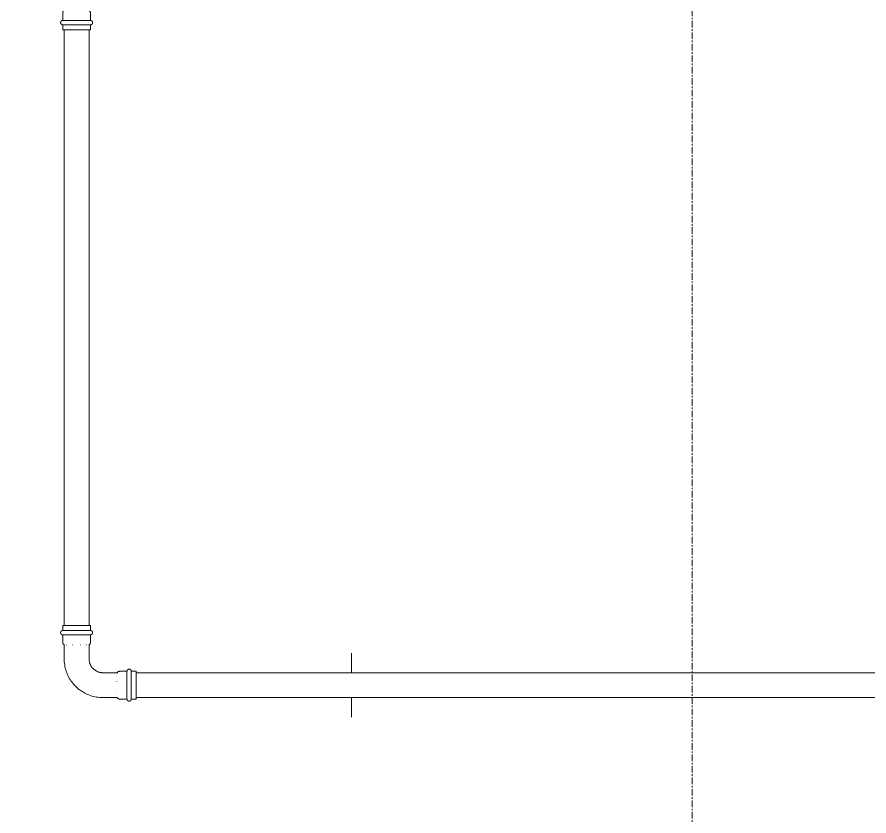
# Model space of a CAD drawing. Header units: inches. Extents: x -3679 to 241, y -496 to 1784.
# Drawn here: x -2925.6 to -2860.5, y 966.4 to 1027.4 of the extents above; entities that cross this region are included whole.
import ezdxf

# ---------------------------------------------------------------- set-up
doc = ezdxf.new("R2010")
doc.units = ezdxf.units.IN
doc.header["$MEASUREMENT"] = 0
doc.linetypes.add('Grid Line', pattern=[0.875, 0.5, -0.125, 0.125, -0.125])
doc.layers.add('A-DETL', color=250, linetype='Continuous', lineweight=5, plot=False)
doc.layers.add('P-PIPE', color=1, linetype='Continuous', lineweight=9)
doc.layers.add('S-GRID', color=8, linetype='Continuous', lineweight=9)

# ---------------------------------------------------------------- blocks, each defined once
blk = doc.blocks.new('Victaulic-VicPress316-Elbow 90-45deg Style P568_P571 - Standard-V3-SECOND LEVEL')
at = {"layer": 'P-PIPE'}
for p, q in [((-1.059, 4.55), (-1.059, 4.174)), ((1.059, 4.55), (-1.059, 4.55)), ((-1.059, 4.174), (1.059, 4.174)), ((1.059, 4.174), (1.059, 4.55)), ((-1.059, 3.845), (-1.059, 3.289)), ((-1.059, 3.845), (1.059, 3.845)), ((1.059, 3.289), (1.059, 3.845)), ((-0.95, 3.134), (-0.95, 2.015)), ((-0.769, 3.071), (-0.753, 3.071)), ((-0.312, 3.071), (-0.294, 3.071)), ((0.294, 3.071), (0.312, 3.071)), ((0.753, 3.071), (0.769, 3.071)), ((0.95, 2.015), (0.95, 3.119)), ((-4.174, 1.059), (-4.55, 1.059)), ((-4.55, 1.059), (-4.55, -1.059)), ((-4.174, -1.059), (-4.174, 1.059)), ((-3.289, 1.059), (-3.845, 1.059)), ((-3.845, -1.059), (-3.845, 1.059)), ((-2.015, 0.95), (-3.119, 0.95)), ((-3.071, 0.753), (-3.071, 0.769)), ((-3.071, 0.294), (-3.071, 0.312)), ((-3.071, -0.312), (-3.071, -0.294)), ((-4.55, -1.059), (-4.174, -1.059)), ((-3.845, -1.059), (-3.289, -1.059)), ((-3.136, -0.95), (-2.015, -0.95)), ((-3.071, -0.769), (-3.071, -0.753))]:
    blk.add_line(p, q, dxfattribs=at)
at = {"layer": 'P-PIPE', "flags": 128}
for points in [[(-1.059, 3.845), (-1.066, 3.846), (-1.072, 3.846), (-1.079, 3.847), (-1.085, 3.848), (-1.092, 3.849), (-1.098, 3.85), (-1.104, 3.852), (-1.111, 3.854), (-1.117, 3.856), (-1.123, 3.858), (-1.129, 3.861), (-1.135, 3.864), (-1.141, 3.867), (-1.146, 3.871), (-1.152, 3.874), (-1.157, 3.878), (-1.162, 3.882), (-1.167, 3.886), (-1.172, 3.891), (-1.177, 3.895), (-1.181, 3.9), (-1.186, 3.905), (-1.19, 3.91), (-1.194, 3.916), (-1.197, 3.921), (-1.201, 3.927), (-1.204, 3.932), (-1.207, 3.938), (-1.21, 3.944), (-1.212, 3.95), (-1.215, 3.957), (-1.217, 3.963), (-1.218, 3.969), (-1.22, 3.976), (-1.221, 3.982), (-1.222, 3.989), (-1.223, 3.995), (-1.223, 4.002), (-1.223, 4.008), (-1.223, 4.015), (-1.223, 4.021), (-1.223, 4.028), (-1.222, 4.034), (-1.221, 4.041), (-1.219, 4.047), (-1.218, 4.054), (-1.216, 4.06), (-1.214, 4.066), (-1.211, 4.072), (-1.209, 4.078), (-1.206, 4.084), (-1.203, 4.09), (-1.199, 4.096), (-1.196, 4.101), (-1.192, 4.107), (-1.188, 4.112), (-1.184, 4.117), (-1.179, 4.122), (-1.175, 4.127), (-1.17, 4.131), (-1.165, 4.136), (-1.16, 4.14), (-1.155, 4.144), (-1.149, 4.147), (-1.144, 4.151), (-1.138, 4.154), (-1.132, 4.157), (-1.126, 4.16), (-1.12, 4.163), (-1.114, 4.165), (-1.108, 4.167), (-1.102, 4.169), (-1.095, 4.17), (-1.089, 4.172), (-1.082, 4.173), (-1.076, 4.174), (-1.069, 4.174), (-1.063, 4.174), (-1.059, 4.174)], [(1.059, 4.174), (1.058, 4.174), (1.056, 4.174), (1.051, 4.174), (1.045, 4.174), (1.038, 4.174), (1.029, 4.174), (1.018, 4.174), (1.005, 4.174), (0.991, 4.174), (0.975, 4.174), (0.958, 4.174), (0.939, 4.174), (0.919, 4.174), (0.897, 4.174), (0.874, 4.174), (0.849, 4.174), (0.823, 4.174), (0.796, 4.174), (0.768, 4.174), (0.738, 4.174), (0.707, 4.174), (0.675, 4.174), (0.642, 4.174), (0.607, 4.174), (0.572, 4.174), (0.536, 4.174), (0.499, 4.174), (0.461, 4.174), (0.423, 4.174), (0.384, 4.174), (0.344, 4.174), (0.304, 4.174), (0.263, 4.174), (0.222, 4.174), (0.18, 4.174), (0.138, 4.174), (0.096, 4.174), (0.054, 4.174), (0.011, 4.174), (-0.031, 4.174), (-0.073, 4.174), (-0.115, 4.174), (-0.157, 4.174), (-0.199, 4.174), (-0.241, 4.174), (-0.282, 4.174), (-0.322, 4.174), (-0.362, 4.174), (-0.402, 4.174), (-0.441, 4.174), (-0.479, 4.174), (-0.516, 4.174), (-0.553, 4.174), (-0.588, 4.174), (-0.623, 4.174), (-0.657, 4.174), (-0.69, 4.174), (-0.721, 4.174), (-0.752, 4.174), (-0.781, 4.174), (-0.809, 4.174), (-0.836, 4.174), (-0.861, 4.174), (-0.885, 4.174), (-0.907, 4.174), (-0.929, 4.174), (-0.948, 4.174), (-0.966, 4.174), (-0.983, 4.174), (-0.998, 4.174), (-1.011, 4.174), (-1.023, 4.174), (-1.033, 4.174), (-1.042, 4.174), (-1.048, 4.174), (-1.054, 4.174), (-1.057, 4.174), (-1.059, 4.174), (-1.059, 4.174)], [(-1.059, 4.174), (-1.058, 4.174), (-1.056, 4.174), (-1.051, 4.174), (-1.045, 4.174), (-1.038, 4.174), (-1.029, 4.174), (-1.018, 4.174)], [(1.023, 4.174), (1.033, 4.174), (1.042, 4.174), (1.048, 4.174), (1.054, 4.174), (1.057, 4.174), (1.059, 4.174), (1.059, 4.174)], [(1.059, 4.174), (1.066, 4.174), (1.072, 4.174), (1.079, 4.173), (1.085, 4.172), (1.092, 4.171), (1.098, 4.17), (1.104, 4.168), (1.111, 4.166), (1.117, 4.164), (1.123, 4.162), (1.129, 4.159), (1.135, 4.156), (1.141, 4.153), (1.146, 4.149), (1.152, 4.146), (1.157, 4.142), (1.162, 4.138), (1.167, 4.134), (1.172, 4.129), (1.177, 4.125), (1.181, 4.12), (1.186, 4.115), (1.19, 4.11), (1.194, 4.104), (1.197, 4.099), (1.201, 4.093), (1.204, 4.088), (1.207, 4.082), (1.21, 4.076), (1.212, 4.07), (1.215, 4.063), (1.217, 4.057), (1.218, 4.051), (1.22, 4.044), (1.221, 4.038), (1.222, 4.031), (1.223, 4.025), (1.223, 4.018), (1.223, 4.012), (1.223, 4.005), (1.223, 3.999), (1.223, 3.992), (1.222, 3.986), (1.221, 3.979), (1.219, 3.973), (1.218, 3.966), (1.216, 3.96), (1.214, 3.954), (1.211, 3.948), (1.209, 3.942), (1.206, 3.936), (1.203, 3.93), (1.199, 3.924), (1.196, 3.919), (1.192, 3.913), (1.188, 3.908), (1.184, 3.903), (1.179, 3.898), (1.175, 3.893), (1.17, 3.889), (1.165, 3.884), (1.16, 3.88), (1.155, 3.876), (1.149, 3.873), (1.144, 3.869), (1.138, 3.866), (1.132, 3.863), (1.126, 3.86), (1.12, 3.857), (1.114, 3.855), (1.108, 3.853), (1.102, 3.851), (1.095, 3.85), (1.089, 3.848), (1.082, 3.847), (1.076, 3.846), (1.069, 3.846), (1.063, 3.846), (1.059, 3.845)], [(-1.059, 3.845), (-1.058, 3.845), (-1.056, 3.845), (-1.051, 3.845), (-1.045, 3.845), (-1.038, 3.845), (-1.029, 3.845), (-1.018, 3.845), (-1.005, 3.845), (-0.991, 3.845), (-0.975, 3.845), (-0.958, 3.845), (-0.939, 3.845), (-0.919, 3.845), (-0.897, 3.845), (-0.874, 3.845), (-0.849, 3.845), (-0.823, 3.845), (-0.796, 3.845), (-0.768, 3.845), (-0.738, 3.845), (-0.707, 3.845), (-0.675, 3.845), (-0.642, 3.845), (-0.607, 3.845), (-0.572, 3.845), (-0.536, 3.845), (-0.499, 3.845), (-0.461, 3.845), (-0.423, 3.845), (-0.384, 3.845), (-0.344, 3.845), (-0.304, 3.845), (-0.263, 3.845), (-0.222, 3.845), (-0.18, 3.845), (-0.138, 3.845), (-0.096, 3.845), (-0.054, 3.845), (-0.011, 3.845), (0.031, 3.845), (0.073, 3.845), (0.115, 3.845), (0.157, 3.845), (0.199, 3.845), (0.241, 3.845), (0.282, 3.845), (0.322, 3.845), (0.362, 3.845), (0.402, 3.845), (0.441, 3.845), (0.479, 3.845), (0.516, 3.845), (0.553, 3.845), (0.588, 3.845), (0.623, 3.845), (0.657, 3.845), (0.69, 3.845), (0.721, 3.845), (0.752, 3.845), (0.781, 3.845), (0.809, 3.845), (0.836, 3.845), (0.861, 3.845), (0.885, 3.845), (0.907, 3.845), (0.929, 3.845), (0.948, 3.845), (0.966, 3.845), (0.983, 3.845), (0.998, 3.845), (1.011, 3.845), (1.023, 3.845), (1.033, 3.845), (1.042, 3.845), (1.048, 3.845), (1.054, 3.845), (1.057, 3.845), (1.059, 3.845), (1.059, 3.845)], [(-1.023, 3.845), (-1.033, 3.845), (-1.042, 3.845), (-1.048, 3.845), (-1.054, 3.845), (-1.057, 3.845), (-1.059, 3.845), (-1.059, 3.845)], [(-0.95, 3.071), (-0.959, 3.078), (-0.967, 3.085), (-0.975, 3.092), (-0.983, 3.1), (-0.99, 3.108), (-0.997, 3.116), (-1.004, 3.125), (-1.01, 3.133), (-1.016, 3.143), (-1.022, 3.152), (-1.027, 3.161), (-1.032, 3.171), (-1.037, 3.181), (-1.041, 3.191), (-1.045, 3.201), (-1.048, 3.212), (-1.051, 3.222), (-1.053, 3.233), (-1.055, 3.244), (-1.057, 3.254), (-1.058, 3.265), (-1.059, 3.276), (-1.059, 3.287), (-1.059, 3.289)], [(1.059, 3.289), (1.059, 3.278), (1.058, 3.267), (1.057, 3.256), (1.056, 3.246), (1.054, 3.235), (1.051, 3.224), (1.048, 3.214), (1.045, 3.203), (1.042, 3.193), (1.037, 3.183), (1.033, 3.173), (1.028, 3.163), (1.023, 3.154), (1.017, 3.144), (1.011, 3.135), (1.005, 3.126), (0.998, 3.118), (0.991, 3.109), (0.984, 3.101), (0.976, 3.094), (0.968, 3.086), (0.96, 3.079), (0.952, 3.072), (0.95, 3.071)], [(1.059, 3.845), (1.058, 3.845), (1.056, 3.845), (1.051, 3.845), (1.045, 3.845), (1.038, 3.845), (1.029, 3.845), (1.018, 3.845)], [(-0.95, 2.015), (-0.951, 1.973), (-0.953, 1.93), (-0.958, 1.888), (-0.964, 1.846), (-0.971, 1.804), (-0.981, 1.762), (-0.991, 1.721), (-1.004, 1.68), (-1.018, 1.64), (-1.034, 1.6), (-1.051, 1.562), (-1.07, 1.523), (-1.091, 1.486), (-1.113, 1.449), (-1.136, 1.414), (-1.161, 1.379), (-1.187, 1.345), (-1.214, 1.313), (-1.243, 1.281), (-1.273, 1.251), (-1.304, 1.222), (-1.337, 1.194), (-1.37, 1.168), (-1.404, 1.143), (-1.44, 1.119), (-1.476, 1.097), (-1.513, 1.076), (-1.551, 1.056), (-1.59, 1.039), (-1.629, 1.022), (-1.669, 1.008), (-1.71, 0.995), (-1.751, 0.983), (-1.792, 0.974), (-1.834, 0.965), (-1.876, 0.959), (-1.919, 0.954), (-1.961, 0.951), (-2.004, 0.95), (-2.015, 0.95)], [(-2.015, -0.95), (-1.897, -0.948), (-1.778, -0.941), (-1.66, -0.929), (-1.543, -0.912), (-1.426, -0.891), (-1.31, -0.865), (-1.196, -0.835), (-1.082, -0.799), (-0.971, -0.76), (-0.861, -0.716), (-0.752, -0.668), (-0.646, -0.615), (-0.542, -0.558), (-0.44, -0.497), (-0.341, -0.432), (-0.244, -0.363), (-0.151, -0.29), (-0.06, -0.214), (0.028, -0.134), (0.112, -0.051), (0.193, 0.036), (0.27, 0.126), (0.344, 0.219), (0.414, 0.315), (0.48, 0.413), (0.542, 0.514), (0.6, 0.618), (0.654, 0.723), (0.703, 0.831), (0.748, 0.941), (0.789, 1.052), (0.826, 1.165), (0.857, 1.279), (0.884, 1.395), (0.907, 1.511), (0.925, 1.629), (0.938, 1.746), (0.946, 1.865), (0.95, 1.983), (0.95, 2.015)], [(-4.174, 1.059), (-4.174, 1.066), (-4.174, 1.072), (-4.173, 1.079), (-4.172, 1.085), (-4.171, 1.092), (-4.17, 1.098), (-4.168, 1.104), (-4.166, 1.111), (-4.164, 1.117), (-4.162, 1.123), (-4.159, 1.129), (-4.156, 1.135), (-4.153, 1.141), (-4.149, 1.146), (-4.146, 1.152), (-4.142, 1.157), (-4.138, 1.162), (-4.134, 1.167), (-4.129, 1.172), (-4.125, 1.177), (-4.12, 1.181), (-4.115, 1.186), (-4.11, 1.19), (-4.104, 1.194), (-4.099, 1.197), (-4.093, 1.201), (-4.088, 1.204), (-4.082, 1.207), (-4.076, 1.21), (-4.07, 1.212), (-4.063, 1.215), (-4.057, 1.217), (-4.051, 1.218), (-4.044, 1.22), (-4.038, 1.221), (-4.031, 1.222), (-4.025, 1.223), (-4.018, 1.223), (-4.012, 1.223), (-4.005, 1.223), (-3.999, 1.223), (-3.992, 1.223), (-3.986, 1.222), (-3.979, 1.221), (-3.973, 1.219), (-3.966, 1.218), (-3.96, 1.216), (-3.954, 1.214), (-3.948, 1.211), (-3.942, 1.209), (-3.936, 1.206), (-3.93, 1.203), (-3.924, 1.199), (-3.919, 1.196), (-3.913, 1.192), (-3.908, 1.188), (-3.903, 1.184), (-3.898, 1.179), (-3.893, 1.175), (-3.889, 1.17), (-3.884, 1.165), (-3.88, 1.16), (-3.876, 1.155), (-3.873, 1.149), (-3.869, 1.144), (-3.866, 1.138), (-3.863, 1.132), (-3.86, 1.126), (-3.857, 1.12), (-3.855, 1.114), (-3.853, 1.108), (-3.851, 1.102), (-3.85, 1.095), (-3.848, 1.089), (-3.847, 1.082), (-3.846, 1.076), (-3.846, 1.069), (-3.846, 1.063), (-3.845, 1.059)], [(-4.174, 1.059), (-4.174, 1.058), (-4.174, 1.056), (-4.174, 1.051), (-4.174, 1.045), (-4.174, 1.038), (-4.174, 1.029), (-4.174, 1.018), (-4.174, 1.005), (-4.174, 0.991), (-4.174, 0.975), (-4.174, 0.958), (-4.174, 0.939), (-4.174, 0.919), (-4.174, 0.897), (-4.174, 0.874), (-4.174, 0.849), (-4.174, 0.823), (-4.174, 0.796), (-4.174, 0.768), (-4.174, 0.738), (-4.174, 0.707), (-4.174, 0.675), (-4.174, 0.642), (-4.174, 0.607), (-4.174, 0.572), (-4.174, 0.536), (-4.174, 0.499), (-4.174, 0.461), (-4.174, 0.423), (-4.174, 0.384), (-4.174, 0.344), (-4.174, 0.304), (-4.174, 0.263), (-4.174, 0.222), (-4.174, 0.18), (-4.174, 0.138), (-4.174, 0.096), (-4.174, 0.054), (-4.174, 0.011), (-4.174, -0.031), (-4.174, -0.073), (-4.174, -0.115), (-4.174, -0.157), (-4.174, -0.199), (-4.174, -0.241), (-4.174, -0.282), (-4.174, -0.322), (-4.174, -0.362), (-4.174, -0.402), (-4.174, -0.441), (-4.174, -0.479), (-4.174, -0.516), (-4.174, -0.553), (-4.174, -0.588), (-4.174, -0.623), (-4.174, -0.657), (-4.174, -0.69), (-4.174, -0.721), (-4.174, -0.752), (-4.174, -0.781), (-4.174, -0.809), (-4.174, -0.836), (-4.174, -0.861), (-4.174, -0.885), (-4.174, -0.907), (-4.174, -0.929), (-4.174, -0.948), (-4.174, -0.966), (-4.174, -0.983), (-4.174, -0.998), (-4.174, -1.011), (-4.174, -1.023), (-4.174, -1.033), (-4.174, -1.042), (-4.174, -1.048), (-4.174, -1.054), (-4.174, -1.057), (-4.174, -1.059), (-4.174, -1.059)], [(-4.174, 1.023), (-4.174, 1.033), (-4.174, 1.042), (-4.174, 1.048), (-4.174, 1.054), (-4.174, 1.057), (-4.174, 1.059), (-4.174, 1.059)], [(-3.845, -1.059), (-3.845, -1.058), (-3.845, -1.056), (-3.845, -1.051), (-3.845, -1.045), (-3.845, -1.038), (-3.845, -1.029), (-3.845, -1.018), (-3.845, -1.005), (-3.845, -0.991), (-3.845, -0.975), (-3.845, -0.958), (-3.845, -0.939), (-3.845, -0.919), (-3.845, -0.897), (-3.845, -0.874), (-3.845, -0.849), (-3.845, -0.823), (-3.845, -0.796), (-3.845, -0.768), (-3.845, -0.738), (-3.845, -0.707), (-3.845, -0.675), (-3.845, -0.642), (-3.845, -0.607), (-3.845, -0.572), (-3.845, -0.536), (-3.845, -0.499), (-3.845, -0.461), (-3.845, -0.423), (-3.845, -0.384), (-3.845, -0.344), (-3.845, -0.304), (-3.845, -0.263), (-3.845, -0.222), (-3.845, -0.18), (-3.845, -0.138), (-3.845, -0.096), (-3.845, -0.054), (-3.845, -0.011), (-3.845, 0.031), (-3.845, 0.073), (-3.845, 0.115), (-3.845, 0.157), (-3.845, 0.199), (-3.845, 0.241), (-3.845, 0.282), (-3.845, 0.322), (-3.845, 0.362), (-3.845, 0.402), (-3.845, 0.441), (-3.845, 0.479), (-3.845, 0.516), (-3.845, 0.553), (-3.845, 0.588), (-3.845, 0.623), (-3.845, 0.657), (-3.845, 0.69), (-3.845, 0.721), (-3.845, 0.752), (-3.845, 0.781), (-3.845, 0.809), (-3.845, 0.836), (-3.845, 0.861), (-3.845, 0.885), (-3.845, 0.907), (-3.845, 0.929), (-3.845, 0.948), (-3.845, 0.966), (-3.845, 0.983), (-3.845, 0.998), (-3.845, 1.011), (-3.845, 1.023), (-3.845, 1.033), (-3.845, 1.042), (-3.845, 1.048), (-3.845, 1.054), (-3.845, 1.057), (-3.845, 1.059), (-3.845, 1.059)], [(-3.845, 1.059), (-3.845, 1.058), (-3.845, 1.056), (-3.845, 1.051), (-3.845, 1.045), (-3.845, 1.038), (-3.845, 1.029), (-3.845, 1.018)], [(-3.289, 1.059), (-3.278, 1.059), (-3.267, 1.058), (-3.256, 1.057), (-3.246, 1.056), (-3.235, 1.054), (-3.224, 1.051), (-3.214, 1.048), (-3.203, 1.045), (-3.193, 1.042), (-3.183, 1.037), (-3.173, 1.033), (-3.163, 1.028), (-3.154, 1.023), (-3.144, 1.017), (-3.135, 1.011), (-3.126, 1.005), (-3.118, 0.998), (-3.109, 0.991), (-3.101, 0.984), (-3.094, 0.976), (-3.086, 0.968), (-3.079, 0.96), (-3.072, 0.952), (-3.071, 0.95)], [(-4.174, -1.059), (-4.174, -1.058), (-4.174, -1.056), (-4.174, -1.051), (-4.174, -1.045), (-4.174, -1.038), (-4.174, -1.029), (-4.174, -1.018)], [(-3.845, -1.059), (-3.846, -1.066), (-3.846, -1.072), (-3.847, -1.079), (-3.848, -1.085), (-3.849, -1.092), (-3.85, -1.098), (-3.852, -1.104), (-3.854, -1.111), (-3.856, -1.117), (-3.858, -1.123), (-3.861, -1.129), (-3.864, -1.135), (-3.867, -1.141), (-3.871, -1.146), (-3.874, -1.152), (-3.878, -1.157), (-3.882, -1.162), (-3.886, -1.167), (-3.891, -1.172), (-3.895, -1.177), (-3.9, -1.181), (-3.905, -1.186), (-3.91, -1.19), (-3.916, -1.194), (-3.921, -1.197), (-3.927, -1.201), (-3.932, -1.204), (-3.938, -1.207), (-3.944, -1.21), (-3.95, -1.212), (-3.957, -1.215), (-3.963, -1.217), (-3.969, -1.218), (-3.976, -1.22), (-3.982, -1.221), (-3.989, -1.222), (-3.995, -1.223), (-4.002, -1.223), (-4.008, -1.223), (-4.015, -1.223), (-4.021, -1.223), (-4.028, -1.223), (-4.034, -1.222), (-4.041, -1.221), (-4.047, -1.219), (-4.054, -1.218), (-4.06, -1.216), (-4.066, -1.214), (-4.072, -1.211), (-4.078, -1.209), (-4.084, -1.206), (-4.09, -1.203), (-4.096, -1.199), (-4.101, -1.196), (-4.107, -1.192), (-4.112, -1.188), (-4.117, -1.184), (-4.122, -1.179), (-4.127, -1.175), (-4.131, -1.17), (-4.136, -1.165), (-4.14, -1.16), (-4.144, -1.155), (-4.147, -1.149), (-4.151, -1.144), (-4.154, -1.138), (-4.157, -1.132), (-4.16, -1.126), (-4.163, -1.12), (-4.165, -1.114), (-4.167, -1.108), (-4.169, -1.102), (-4.17, -1.095), (-4.172, -1.089), (-4.173, -1.082), (-4.174, -1.076), (-4.174, -1.069), (-4.174, -1.063), (-4.174, -1.059)], [(-3.845, -1.023), (-3.845, -1.033), (-3.845, -1.042), (-3.845, -1.048), (-3.845, -1.054), (-3.845, -1.057), (-3.845, -1.059), (-3.845, -1.059)], [(-3.071, -0.95), (-3.078, -0.959), (-3.085, -0.967), (-3.092, -0.975), (-3.1, -0.983), (-3.108, -0.99), (-3.116, -0.997), (-3.125, -1.004), (-3.133, -1.01), (-3.143, -1.016), (-3.152, -1.022), (-3.161, -1.027), (-3.171, -1.032), (-3.181, -1.037), (-3.191, -1.041), (-3.201, -1.045), (-3.212, -1.048), (-3.222, -1.051), (-3.233, -1.053), (-3.244, -1.055), (-3.254, -1.057), (-3.265, -1.058), (-3.276, -1.059), (-3.287, -1.059), (-3.289, -1.059)]]:
    blk.add_lwpolyline(points, dxfattribs=at)
blk = doc.blocks.new('Victaulic-VicPress316-Elbow 90-45deg Style P568_P571 - Standard-V4-SECOND LEVEL')
at = {"layer": 'P-PIPE'}
for p, q in [((-1.059, 4.55), (-1.059, 4.174)), ((1.059, 4.55), (-1.059, 4.55)), ((-1.059, 4.174), (1.059, 4.174)), ((1.059, 4.174), (1.059, 4.55)), ((-1.059, 3.845), (-1.059, 3.289)), ((-1.059, 3.845), (1.059, 3.845)), ((1.059, 3.289), (1.059, 3.845)), ((-0.95, 3.136), (-0.95, 2.015)), ((-0.769, 3.071), (-0.753, 3.071)), ((-0.312, 3.071), (-0.294, 3.071)), ((0.294, 3.071), (0.312, 3.071)), ((0.753, 3.071), (0.769, 3.071)), ((0.95, 2.015), (0.95, 3.119)), ((-4.174, 1.059), (-4.55, 1.059)), ((-4.55, 1.059), (-4.55, -1.059)), ((-4.174, -1.059), (-4.174, 1.059)), ((-3.289, 1.059), (-3.845, 1.059)), ((-3.845, -1.059), (-3.845, 1.059)), ((-2.015, 0.95), (-3.119, 0.95)), ((-3.071, 0.753), (-3.071, 0.769)), ((-3.071, 0.294), (-3.071, 0.312)), ((-3.071, -0.312), (-3.071, -0.294)), ((-4.55, -1.059), (-4.174, -1.059)), ((-3.845, -1.059), (-3.289, -1.059)), ((-3.134, -0.95), (-2.015, -0.95)), ((-3.071, -0.769), (-3.071, -0.753))]:
    blk.add_line(p, q, dxfattribs=at)
at = {"layer": 'P-PIPE', "flags": 128}
for points in [[(-1.059, 3.845), (-1.066, 3.846), (-1.072, 3.846), (-1.079, 3.847), (-1.085, 3.848), (-1.092, 3.849), (-1.098, 3.85), (-1.104, 3.852), (-1.111, 3.854), (-1.117, 3.856), (-1.123, 3.858), (-1.129, 3.861), (-1.135, 3.864), (-1.141, 3.867), (-1.146, 3.871), (-1.152, 3.874), (-1.157, 3.878), (-1.162, 3.882), (-1.167, 3.886), (-1.172, 3.891), (-1.177, 3.895), (-1.181, 3.9), (-1.186, 3.905), (-1.19, 3.91), (-1.194, 3.916), (-1.197, 3.921), (-1.201, 3.927), (-1.204, 3.932), (-1.207, 3.938), (-1.21, 3.944), (-1.212, 3.95), (-1.215, 3.957), (-1.217, 3.963), (-1.218, 3.969), (-1.22, 3.976), (-1.221, 3.982), (-1.222, 3.989), (-1.223, 3.995), (-1.223, 4.002), (-1.223, 4.008), (-1.223, 4.015), (-1.223, 4.021), (-1.223, 4.028), (-1.222, 4.034), (-1.221, 4.041), (-1.219, 4.047), (-1.218, 4.054), (-1.216, 4.06), (-1.214, 4.066), (-1.211, 4.072), (-1.209, 4.078), (-1.206, 4.084), (-1.203, 4.09), (-1.199, 4.096), (-1.196, 4.101), (-1.192, 4.107), (-1.188, 4.112), (-1.184, 4.117), (-1.179, 4.122), (-1.175, 4.127), (-1.17, 4.131), (-1.165, 4.136), (-1.16, 4.14), (-1.155, 4.144), (-1.149, 4.147), (-1.144, 4.151), (-1.138, 4.154), (-1.132, 4.157), (-1.126, 4.16), (-1.12, 4.163), (-1.114, 4.165), (-1.108, 4.167), (-1.102, 4.169), (-1.095, 4.17), (-1.089, 4.172), (-1.082, 4.173), (-1.076, 4.174), (-1.069, 4.174), (-1.063, 4.174), (-1.059, 4.174)], [(1.059, 4.174), (1.058, 4.174), (1.056, 4.174), (1.051, 4.174), (1.045, 4.174), (1.038, 4.174), (1.029, 4.174), (1.018, 4.174), (1.005, 4.174), (0.991, 4.174), (0.975, 4.174), (0.958, 4.174), (0.939, 4.174), (0.919, 4.174), (0.897, 4.174), (0.874, 4.174), (0.849, 4.174), (0.823, 4.174), (0.796, 4.174), (0.768, 4.174), (0.738, 4.174), (0.707, 4.174), (0.675, 4.174), (0.642, 4.174), (0.607, 4.174), (0.572, 4.174), (0.536, 4.174), (0.499, 4.174), (0.461, 4.174), (0.423, 4.174), (0.384, 4.174), (0.344, 4.174), (0.304, 4.174), (0.263, 4.174), (0.222, 4.174), (0.18, 4.174), (0.138, 4.174), (0.096, 4.174), (0.054, 4.174), (0.011, 4.174), (-0.031, 4.174), (-0.073, 4.174), (-0.115, 4.174), (-0.157, 4.174), (-0.199, 4.174), (-0.241, 4.174), (-0.282, 4.174), (-0.322, 4.174), (-0.362, 4.174), (-0.402, 4.174), (-0.441, 4.174), (-0.479, 4.174), (-0.516, 4.174), (-0.553, 4.174), (-0.588, 4.174), (-0.623, 4.174), (-0.657, 4.174), (-0.69, 4.174), (-0.721, 4.174), (-0.752, 4.174), (-0.781, 4.174), (-0.809, 4.174), (-0.836, 4.174), (-0.861, 4.174), (-0.885, 4.174), (-0.907, 4.174), (-0.929, 4.174), (-0.948, 4.174), (-0.966, 4.174), (-0.983, 4.174), (-0.998, 4.174), (-1.011, 4.174), (-1.023, 4.174), (-1.033, 4.174), (-1.042, 4.174), (-1.048, 4.174), (-1.054, 4.174), (-1.057, 4.174), (-1.059, 4.174), (-1.059, 4.174)], [(-1.059, 4.174), (-1.058, 4.174), (-1.056, 4.174), (-1.051, 4.174), (-1.045, 4.174), (-1.038, 4.174), (-1.029, 4.174), (-1.018, 4.174)], [(1.023, 4.174), (1.033, 4.174), (1.042, 4.174), (1.048, 4.174), (1.054, 4.174), (1.057, 4.174), (1.059, 4.174), (1.059, 4.174)], [(1.059, 4.174), (1.066, 4.174), (1.072, 4.174), (1.079, 4.173), (1.085, 4.172), (1.092, 4.171), (1.098, 4.17), (1.104, 4.168), (1.111, 4.166), (1.117, 4.164), (1.123, 4.162), (1.129, 4.159), (1.135, 4.156), (1.141, 4.153), (1.146, 4.149), (1.152, 4.146), (1.157, 4.142), (1.162, 4.138), (1.167, 4.134), (1.172, 4.129), (1.177, 4.125), (1.181, 4.12), (1.186, 4.115), (1.19, 4.11), (1.194, 4.104), (1.197, 4.099), (1.201, 4.093), (1.204, 4.088), (1.207, 4.082), (1.21, 4.076), (1.212, 4.07), (1.215, 4.063), (1.217, 4.057), (1.218, 4.051), (1.22, 4.044), (1.221, 4.038), (1.222, 4.031), (1.223, 4.025), (1.223, 4.018), (1.223, 4.012), (1.223, 4.005), (1.223, 3.999), (1.223, 3.992), (1.222, 3.986), (1.221, 3.979), (1.219, 3.973), (1.218, 3.966), (1.216, 3.96), (1.214, 3.954), (1.211, 3.948), (1.209, 3.942), (1.206, 3.936), (1.203, 3.93), (1.199, 3.924), (1.196, 3.919), (1.192, 3.913), (1.188, 3.908), (1.184, 3.903), (1.179, 3.898), (1.175, 3.893), (1.17, 3.889), (1.165, 3.884), (1.16, 3.88), (1.155, 3.876), (1.149, 3.873), (1.144, 3.869), (1.138, 3.866), (1.132, 3.863), (1.126, 3.86), (1.12, 3.857), (1.114, 3.855), (1.108, 3.853), (1.102, 3.851), (1.095, 3.85), (1.089, 3.848), (1.082, 3.847), (1.076, 3.846), (1.069, 3.846), (1.063, 3.846), (1.059, 3.845)], [(-1.059, 3.845), (-1.058, 3.845), (-1.056, 3.845), (-1.051, 3.845), (-1.045, 3.845), (-1.038, 3.845), (-1.029, 3.845), (-1.018, 3.845), (-1.005, 3.845), (-0.991, 3.845), (-0.975, 3.845), (-0.958, 3.845), (-0.939, 3.845), (-0.919, 3.845), (-0.897, 3.845), (-0.874, 3.845), (-0.849, 3.845), (-0.823, 3.845), (-0.796, 3.845), (-0.768, 3.845), (-0.738, 3.845), (-0.707, 3.845), (-0.675, 3.845), (-0.642, 3.845), (-0.607, 3.845), (-0.572, 3.845), (-0.536, 3.845), (-0.499, 3.845), (-0.461, 3.845), (-0.423, 3.845), (-0.384, 3.845), (-0.344, 3.845), (-0.304, 3.845), (-0.263, 3.845), (-0.222, 3.845), (-0.18, 3.845), (-0.138, 3.845), (-0.096, 3.845), (-0.054, 3.845), (-0.011, 3.845), (0.031, 3.845), (0.073, 3.845), (0.115, 3.845), (0.157, 3.845), (0.199, 3.845), (0.241, 3.845), (0.282, 3.845), (0.322, 3.845), (0.362, 3.845), (0.402, 3.845), (0.441, 3.845), (0.479, 3.845), (0.516, 3.845), (0.553, 3.845), (0.588, 3.845), (0.623, 3.845), (0.657, 3.845), (0.69, 3.845), (0.721, 3.845), (0.752, 3.845), (0.781, 3.845), (0.809, 3.845), (0.836, 3.845), (0.861, 3.845), (0.885, 3.845), (0.907, 3.845), (0.929, 3.845), (0.948, 3.845), (0.966, 3.845), (0.983, 3.845), (0.998, 3.845), (1.011, 3.845), (1.023, 3.845), (1.033, 3.845), (1.042, 3.845), (1.048, 3.845), (1.054, 3.845), (1.057, 3.845), (1.059, 3.845), (1.059, 3.845)], [(-1.023, 3.845), (-1.033, 3.845), (-1.042, 3.845), (-1.048, 3.845), (-1.054, 3.845), (-1.057, 3.845), (-1.059, 3.845), (-1.059, 3.845)], [(-0.95, 3.071), (-0.959, 3.078), (-0.967, 3.085), (-0.975, 3.092), (-0.983, 3.1), (-0.99, 3.108), (-0.997, 3.116), (-1.004, 3.125), (-1.01, 3.133), (-1.016, 3.143), (-1.022, 3.152), (-1.027, 3.161), (-1.032, 3.171), (-1.037, 3.181), (-1.041, 3.191), (-1.045, 3.201), (-1.048, 3.212), (-1.051, 3.222), (-1.053, 3.233), (-1.055, 3.244), (-1.057, 3.254), (-1.058, 3.265), (-1.059, 3.276), (-1.059, 3.287), (-1.059, 3.289)], [(1.059, 3.289), (1.059, 3.278), (1.058, 3.267), (1.057, 3.256), (1.056, 3.246), (1.054, 3.235), (1.051, 3.224), (1.048, 3.214), (1.045, 3.203), (1.042, 3.193), (1.037, 3.183), (1.033, 3.173), (1.028, 3.163), (1.023, 3.154), (1.017, 3.144), (1.011, 3.135), (1.005, 3.126), (0.998, 3.118), (0.991, 3.109), (0.984, 3.101), (0.976, 3.094), (0.968, 3.086), (0.96, 3.079), (0.952, 3.072), (0.95, 3.071)], [(1.059, 3.845), (1.058, 3.845), (1.056, 3.845), (1.051, 3.845), (1.045, 3.845), (1.038, 3.845), (1.029, 3.845), (1.018, 3.845)], [(-0.95, 2.015), (-0.951, 1.973), (-0.953, 1.93), (-0.958, 1.888), (-0.964, 1.846), (-0.971, 1.804), (-0.981, 1.762), (-0.991, 1.721), (-1.004, 1.68), (-1.018, 1.64), (-1.034, 1.6), (-1.051, 1.562), (-1.07, 1.523), (-1.091, 1.486), (-1.113, 1.449), (-1.136, 1.414), (-1.161, 1.379), (-1.187, 1.345), (-1.214, 1.313), (-1.243, 1.281), (-1.273, 1.251), (-1.304, 1.222), (-1.337, 1.194), (-1.37, 1.168), (-1.404, 1.143), (-1.44, 1.119), (-1.476, 1.097), (-1.513, 1.076), (-1.551, 1.056), (-1.59, 1.039), (-1.629, 1.022), (-1.669, 1.008), (-1.71, 0.995), (-1.751, 0.983), (-1.792, 0.974), (-1.834, 0.965), (-1.876, 0.959), (-1.919, 0.954), (-1.961, 0.951), (-2.004, 0.95), (-2.015, 0.95)], [(-2.015, -0.95), (-1.897, -0.948), (-1.778, -0.941), (-1.66, -0.929), (-1.543, -0.912), (-1.426, -0.891), (-1.31, -0.865), (-1.196, -0.835), (-1.082, -0.799), (-0.971, -0.76), (-0.861, -0.716), (-0.752, -0.668), (-0.646, -0.615), (-0.542, -0.558), (-0.44, -0.497), (-0.341, -0.432), (-0.244, -0.363), (-0.151, -0.29), (-0.06, -0.214), (0.028, -0.134), (0.112, -0.051), (0.193, 0.036), (0.27, 0.126), (0.344, 0.219), (0.414, 0.315), (0.48, 0.413), (0.542, 0.514), (0.6, 0.618), (0.654, 0.723), (0.703, 0.831), (0.748, 0.941), (0.789, 1.052), (0.826, 1.165), (0.857, 1.279), (0.884, 1.395), (0.907, 1.511), (0.925, 1.629), (0.938, 1.746), (0.946, 1.865), (0.95, 1.983), (0.95, 2.015)], [(-4.174, 1.059), (-4.174, 1.066), (-4.174, 1.072), (-4.173, 1.079), (-4.172, 1.085), (-4.171, 1.092), (-4.17, 1.098), (-4.168, 1.104), (-4.166, 1.111), (-4.164, 1.117), (-4.162, 1.123), (-4.159, 1.129), (-4.156, 1.135), (-4.153, 1.141), (-4.149, 1.146), (-4.146, 1.152), (-4.142, 1.157), (-4.138, 1.162), (-4.134, 1.167), (-4.129, 1.172), (-4.125, 1.177), (-4.12, 1.181), (-4.115, 1.186), (-4.11, 1.19), (-4.104, 1.194), (-4.099, 1.197), (-4.093, 1.201), (-4.088, 1.204), (-4.082, 1.207), (-4.076, 1.21), (-4.07, 1.212), (-4.063, 1.215), (-4.057, 1.217), (-4.051, 1.218), (-4.044, 1.22), (-4.038, 1.221), (-4.031, 1.222), (-4.025, 1.223), (-4.018, 1.223), (-4.012, 1.223), (-4.005, 1.223), (-3.999, 1.223), (-3.992, 1.223), (-3.986, 1.222), (-3.979, 1.221), (-3.973, 1.219), (-3.966, 1.218), (-3.96, 1.216), (-3.954, 1.214), (-3.948, 1.211), (-3.942, 1.209), (-3.936, 1.206), (-3.93, 1.203), (-3.924, 1.199), (-3.919, 1.196), (-3.913, 1.192), (-3.908, 1.188), (-3.903, 1.184), (-3.898, 1.179), (-3.893, 1.175), (-3.889, 1.17), (-3.884, 1.165), (-3.88, 1.16), (-3.876, 1.155), (-3.873, 1.149), (-3.869, 1.144), (-3.866, 1.138), (-3.863, 1.132), (-3.86, 1.126), (-3.857, 1.12), (-3.855, 1.114), (-3.853, 1.108), (-3.851, 1.102), (-3.85, 1.095), (-3.848, 1.089), (-3.847, 1.082), (-3.846, 1.076), (-3.846, 1.069), (-3.846, 1.063), (-3.845, 1.059)], [(-4.174, 1.059), (-4.174, 1.058), (-4.174, 1.056), (-4.174, 1.051), (-4.174, 1.045), (-4.174, 1.038), (-4.174, 1.029), (-4.174, 1.018), (-4.174, 1.005), (-4.174, 0.991), (-4.174, 0.975), (-4.174, 0.958), (-4.174, 0.939), (-4.174, 0.919), (-4.174, 0.897), (-4.174, 0.874), (-4.174, 0.849), (-4.174, 0.823), (-4.174, 0.796), (-4.174, 0.768), (-4.174, 0.738), (-4.174, 0.707), (-4.174, 0.675), (-4.174, 0.642), (-4.174, 0.607), (-4.174, 0.572), (-4.174, 0.536), (-4.174, 0.499), (-4.174, 0.461), (-4.174, 0.423), (-4.174, 0.384), (-4.174, 0.344), (-4.174, 0.304), (-4.174, 0.263), (-4.174, 0.222), (-4.174, 0.18), (-4.174, 0.138), (-4.174, 0.096), (-4.174, 0.054), (-4.174, 0.011), (-4.174, -0.031), (-4.174, -0.073), (-4.174, -0.115), (-4.174, -0.157), (-4.174, -0.199), (-4.174, -0.241), (-4.174, -0.282), (-4.174, -0.322), (-4.174, -0.362), (-4.174, -0.402), (-4.174, -0.441), (-4.174, -0.479), (-4.174, -0.516), (-4.174, -0.553), (-4.174, -0.588), (-4.174, -0.623), (-4.174, -0.657), (-4.174, -0.69), (-4.174, -0.721), (-4.174, -0.752), (-4.174, -0.781), (-4.174, -0.809), (-4.174, -0.836), (-4.174, -0.861), (-4.174, -0.885), (-4.174, -0.907), (-4.174, -0.929), (-4.174, -0.948), (-4.174, -0.966), (-4.174, -0.983), (-4.174, -0.998), (-4.174, -1.011), (-4.174, -1.023), (-4.174, -1.033), (-4.174, -1.042), (-4.174, -1.048), (-4.174, -1.054), (-4.174, -1.057), (-4.174, -1.059), (-4.174, -1.059)], [(-4.174, 1.023), (-4.174, 1.033), (-4.174, 1.042), (-4.174, 1.048), (-4.174, 1.054), (-4.174, 1.057), (-4.174, 1.059), (-4.174, 1.059)], [(-3.845, -1.059), (-3.845, -1.058), (-3.845, -1.056), (-3.845, -1.051), (-3.845, -1.045), (-3.845, -1.038), (-3.845, -1.029), (-3.845, -1.018), (-3.845, -1.005), (-3.845, -0.991), (-3.845, -0.975), (-3.845, -0.958), (-3.845, -0.939), (-3.845, -0.919), (-3.845, -0.897), (-3.845, -0.874), (-3.845, -0.849), (-3.845, -0.823), (-3.845, -0.796), (-3.845, -0.768), (-3.845, -0.738), (-3.845, -0.707), (-3.845, -0.675), (-3.845, -0.642), (-3.845, -0.607), (-3.845, -0.572), (-3.845, -0.536), (-3.845, -0.499), (-3.845, -0.461), (-3.845, -0.423), (-3.845, -0.384), (-3.845, -0.344), (-3.845, -0.304), (-3.845, -0.263), (-3.845, -0.222), (-3.845, -0.18), (-3.845, -0.138), (-3.845, -0.096), (-3.845, -0.054), (-3.845, -0.011), (-3.845, 0.031), (-3.845, 0.073), (-3.845, 0.115), (-3.845, 0.157), (-3.845, 0.199), (-3.845, 0.241), (-3.845, 0.282), (-3.845, 0.322), (-3.845, 0.362), (-3.845, 0.402), (-3.845, 0.441), (-3.845, 0.479), (-3.845, 0.516), (-3.845, 0.553), (-3.845, 0.588), (-3.845, 0.623), (-3.845, 0.657), (-3.845, 0.69), (-3.845, 0.721), (-3.845, 0.752), (-3.845, 0.781), (-3.845, 0.809), (-3.845, 0.836), (-3.845, 0.861), (-3.845, 0.885), (-3.845, 0.907), (-3.845, 0.929), (-3.845, 0.948), (-3.845, 0.966), (-3.845, 0.983), (-3.845, 0.998), (-3.845, 1.011), (-3.845, 1.023), (-3.845, 1.033), (-3.845, 1.042), (-3.845, 1.048), (-3.845, 1.054), (-3.845, 1.057), (-3.845, 1.059), (-3.845, 1.059)], [(-3.845, 1.059), (-3.845, 1.058), (-3.845, 1.056), (-3.845, 1.051), (-3.845, 1.045), (-3.845, 1.038), (-3.845, 1.029), (-3.845, 1.018)], [(-3.289, 1.059), (-3.278, 1.059), (-3.267, 1.058), (-3.256, 1.057), (-3.246, 1.056), (-3.235, 1.054), (-3.224, 1.051), (-3.214, 1.048), (-3.203, 1.045), (-3.193, 1.042), (-3.183, 1.037), (-3.173, 1.033), (-3.163, 1.028), (-3.154, 1.023), (-3.144, 1.017), (-3.135, 1.011), (-3.126, 1.005), (-3.118, 0.998), (-3.109, 0.991), (-3.101, 0.984), (-3.094, 0.976), (-3.086, 0.968), (-3.079, 0.96), (-3.072, 0.952), (-3.071, 0.95)], [(-4.174, -1.059), (-4.174, -1.058), (-4.174, -1.056), (-4.174, -1.051), (-4.174, -1.045), (-4.174, -1.038), (-4.174, -1.029), (-4.174, -1.018)], [(-3.845, -1.059), (-3.846, -1.066), (-3.846, -1.072), (-3.847, -1.079), (-3.848, -1.085), (-3.849, -1.092), (-3.85, -1.098), (-3.852, -1.104), (-3.854, -1.111), (-3.856, -1.117), (-3.858, -1.123), (-3.861, -1.129), (-3.864, -1.135), (-3.867, -1.141), (-3.871, -1.146), (-3.874, -1.152), (-3.878, -1.157), (-3.882, -1.162), (-3.886, -1.167), (-3.891, -1.172), (-3.895, -1.177), (-3.9, -1.181), (-3.905, -1.186), (-3.91, -1.19), (-3.916, -1.194), (-3.921, -1.197), (-3.927, -1.201), (-3.932, -1.204), (-3.938, -1.207), (-3.944, -1.21), (-3.95, -1.212), (-3.957, -1.215), (-3.963, -1.217), (-3.969, -1.218), (-3.976, -1.22), (-3.982, -1.221), (-3.989, -1.222), (-3.995, -1.223), (-4.002, -1.223), (-4.008, -1.223), (-4.015, -1.223), (-4.021, -1.223), (-4.028, -1.223), (-4.034, -1.222), (-4.041, -1.221), (-4.047, -1.219), (-4.054, -1.218), (-4.06, -1.216), (-4.066, -1.214), (-4.072, -1.211), (-4.078, -1.209), (-4.084, -1.206), (-4.09, -1.203), (-4.096, -1.199), (-4.101, -1.196), (-4.107, -1.192), (-4.112, -1.188), (-4.117, -1.184), (-4.122, -1.179), (-4.127, -1.175), (-4.131, -1.17), (-4.136, -1.165), (-4.14, -1.16), (-4.144, -1.155), (-4.147, -1.149), (-4.151, -1.144), (-4.154, -1.138), (-4.157, -1.132), (-4.16, -1.126), (-4.163, -1.12), (-4.165, -1.114), (-4.167, -1.108), (-4.169, -1.102), (-4.17, -1.095), (-4.172, -1.089), (-4.173, -1.082), (-4.174, -1.076), (-4.174, -1.069), (-4.174, -1.063), (-4.174, -1.059)], [(-3.845, -1.023), (-3.845, -1.033), (-3.845, -1.042), (-3.845, -1.048), (-3.845, -1.054), (-3.845, -1.057), (-3.845, -1.059), (-3.845, -1.059)], [(-3.071, -0.95), (-3.078, -0.959), (-3.085, -0.967), (-3.092, -0.975), (-3.1, -0.983), (-3.108, -0.99), (-3.116, -0.997), (-3.125, -1.004), (-3.133, -1.01), (-3.143, -1.016), (-3.152, -1.022), (-3.161, -1.027), (-3.171, -1.032), (-3.181, -1.037), (-3.191, -1.041), (-3.201, -1.045), (-3.212, -1.048), (-3.222, -1.051), (-3.233, -1.053), (-3.244, -1.055), (-3.254, -1.057), (-3.265, -1.058), (-3.276, -1.059), (-3.287, -1.059), (-3.289, -1.059)]]:
    blk.add_lwpolyline(points, dxfattribs=at)

msp = doc.modelspace()

# ---------------------------------------------------------------- linework, layer by layer
at = {"layer": 'A-DETL'}
for p, q in [((-2900, 977.367), (-2900, 978.855)), ((-2900, 973.98), (-2900, 975.467))]:
    msp.add_line(p, q, dxfattribs=at)
at = {"layer": 'P-PIPE'}
for p, q in [((-2921.95, 1026.45), (-2921.95, 980.968)), ((-2920.05, 980.968), (-2920.05, 1026.45)), ((-2764.051, 977.367), (-2916.45, 977.367)), ((-2916.45, 975.467), (-2764.051, 975.467))]:
    msp.add_line(p, q, dxfattribs=at)
at = {"layer": 'S-GRID', "linetype": 'Grid Line'}
msp.add_line((-2874, 1771.743), (-2874, -484.257), dxfattribs=at)

# ---------------------------------------------------------------- block references
at = {"layer": 'P-PIPE'}
for name, p, rotation in [('Victaulic-VicPress316-Elbow 90-45deg Style P568_P571 - Standard-V3-SECOND LEVEL', (-2921, 1031), 90), ('Victaulic-VicPress316-Elbow 90-45deg Style P568_P571 - Standard-V4-SECOND LEVEL', (-2921, 976.418), 270)]:
    msp.add_blockref(name, p, dxfattribs=dict(at, rotation=rotation))

doc.saveas('drawing.dxf')
